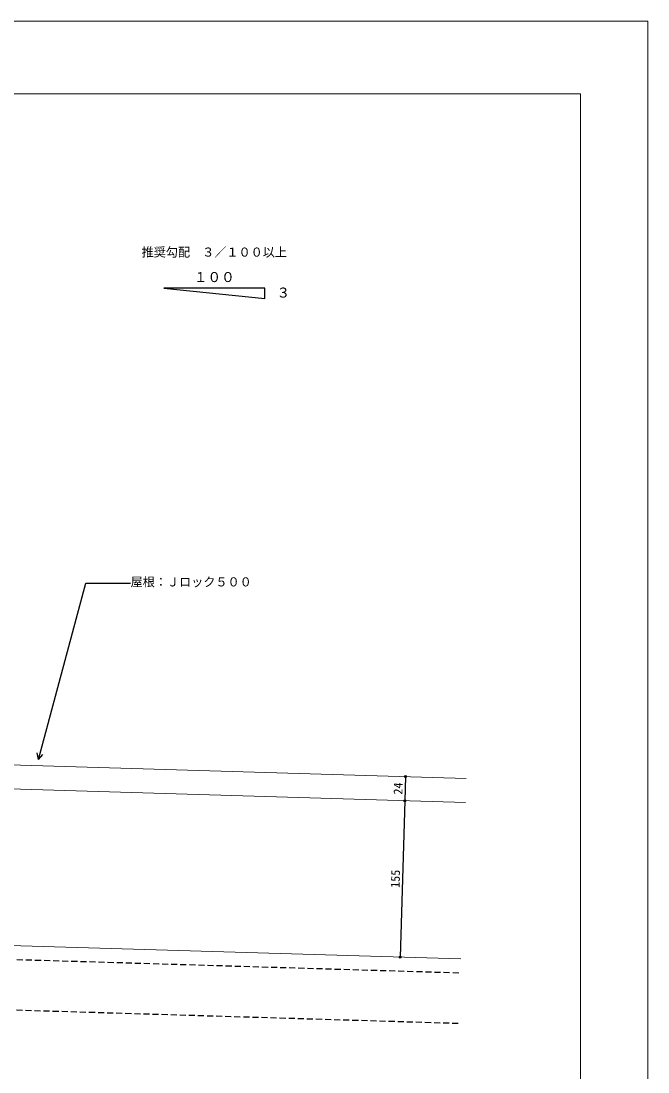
# Model space of a CAD drawing. Units: millimetres at full size, sheet at 1:3. Extents: x -1262 to 1258, y -891 to 1034.
# Drawn here: x 637 to 1258, y -151 to 891 of the extents above; entities that cross this region are included whole.
import ezdxf
from ezdxf.enums import TextEntityAlignment as Align

# ---------------------------------------------------------------- set-up
doc = ezdxf.new("R2010")
doc.units = ezdxf.units.MM
doc.header["$LTSCALE"] = 3
doc.linetypes.add('DASHED2', pattern=[3, 2, -1])
for name, color, linetype, lineweight in [('0-0_補助1', 4, 'Continuous', 5), ('0-4_寸法線1', 5, 'Continuous', 25), ('0-6_名称1', 5, 'Continuous', 25), ('0-B_屋根1', 6, 'Continuous', 20), ('4-3_H鋼2', 12, 'DASHED2', 25), ('5-B_枠2', 4, 'Continuous', 5)]:
    doc.layers.add(name, color=color, linetype=linetype, lineweight=lineweight)
doc.styles.add('ＭＳ ゴシック', font='')
doc.styles.get('ＭＳ ゴシック').set_extended_font_data('MS Gothic')

msp = doc.modelspace()

# ---------------------------------------------------------------- linework, layer by layer
at = {"layer": '0-0_補助1'}
for p, q in [((1191.647, 819), (-1194.647, 819)), ((1191.647, -819), (1191.647, 819))]:
    msp.add_line(p, q, dxfattribs=at)
at = {"layer": '0-4_寸法線1'}
for p, q in [((1018.32, 142.206), (1017.6, 118.217)), ((1017.6, 118.217), (1012.952, -36.713))]:
    msp.add_line(p, q, dxfattribs=at)
msp.add_lwpolyline([(778.844, 626.139), (878.844, 616.139), (878.844, 626.139)], close=True, dxfattribs=at)
for centre in [(1018.32, 142.206), (1017.6, 118.217), (1017.6, 118.217), (1012.952, -36.713)]:
    msp.add_circle(centre, 1.05, dxfattribs=at)
at = {"layer": '0-6_名称1'}
for q in [(653.224, 165.693), (659.019, 164.14)]:
    msp.add_line((654.569, 159.121), q, dxfattribs=at)
msp.add_lwpolyline([(654.569, 159.121), (701.438, 334.038), (745.962, 334.038)], dxfattribs=at)
at = {"layer": '0-B_屋根1'}
for p, q in [((23.868, 172.04), (1078.32, 140.406)), ((23.148, 148.05), (1077.6, 116.417)), ((18.5, -6.88), (1072.952, -38.513))]:
    msp.add_line(p, q, dxfattribs=at)
at = {"layer": '4-3_H鋼2'}
for p, q in [((3.49, -20.156), (1072.952, -52.24)), ((3.011, -70.181), (1072.952, -102.279))]:
    msp.add_line(p, q, dxfattribs=at)
at = {"layer": '5-B_枠2'}
msp.add_lwpolyline([(-1261.5, 891), (1258.5, 891), (1258.5, -891), (-1261.5, -891)], close=True, dxfattribs=at)

# ---------------------------------------------------------------- texts
at = {"layer": '0-4_寸法線1', "style": 'ＭＳ ゴシック'}
for s, height, p in [('推奨勾配\u3000３／１００以上', 8.798, (756.844, 654.839)), ('１００', 9.897, (808.594, 629.339)), ('３', 9.897, (890.466, 613.944))]:
    msp.add_text(s, height=height, dxfattribs=at).set_placement(p, align=Align.BOTTOM_LEFT)
for s, p in [('24', (1017.78, 124.214)), ('155', (1015.007, 31.756))]:
    msp.add_text(s, height=8.798, rotation=88.282, dxfattribs=at).set_placement(p, align=Align.BOTTOM_LEFT)
at = {"layer": '0-6_名称1', "style": 'ＭＳ ゴシック'}
msp.add_text('屋根：Ｊロック５００', height=8.798, dxfattribs=at).set_placement((745.962, 328.038), align=Align.BOTTOM_LEFT)

doc.saveas('drawing.dxf')
